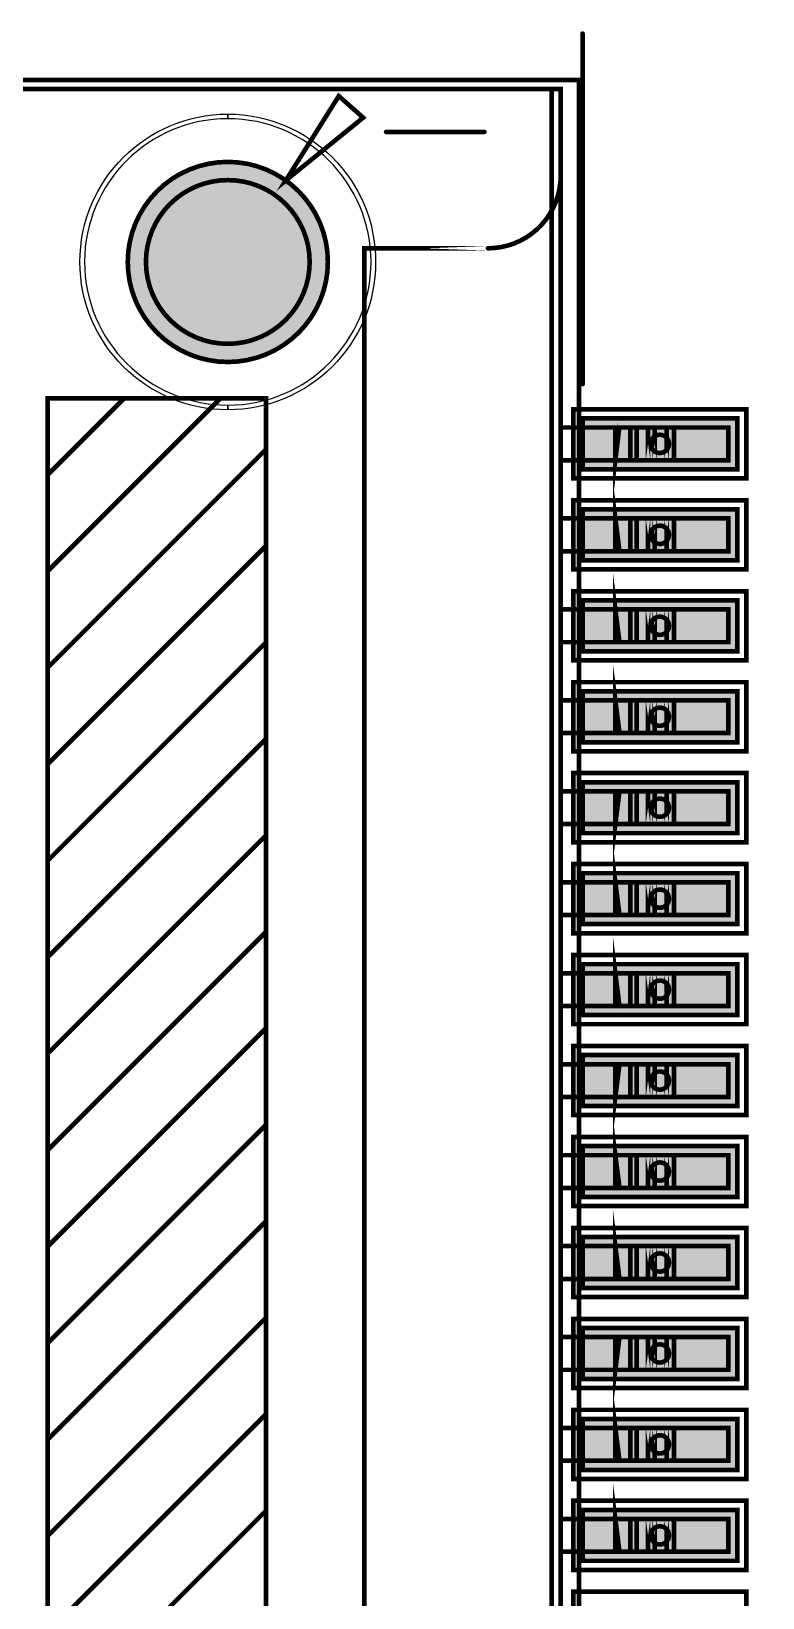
# Model space of a CAD drawing. Extents: x -3.1 to 96.3, y 0 to 53.4.
# Drawn here: x 14.22 to 18.24, y 25.66 to 34.27 of the extents above; entities that cross this region are included whole.
import ezdxf

# ---------------------------------------------------------------- set-up
doc = ezdxf.new("R2010")
doc.units = 0
doc.header["$MEASUREMENT"] = 0
doc.linetypes.add('KEEPOUT_10010100$0', pattern=[2, 1, 1])
doc.layers.get('0').update_dxf_attribs({"linetype": 'CONTINUOUS'})
for name, color, linetype in [('DRIL_PLTE_THRU_01', 3, 'CONTINUOUS'), ('DRIL_PLTE_THRU_02', 146, 'CONTINUOUS'), ('DRIL_PLTE_THRU_03', 176, 'CONTINUOUS'), ('DRIL_PLTE_THRU_04', 56, 'CONTINUOUS'), ('DRIL_PLTE_THRU_05', 176, 'CONTINUOUS'), ('DRIL_PLTE_THRU_06', 1, 'CONTINUOUS'), ('DRIL_PLTE_THRU_07', 34, 'CONTINUOUS'), ('DRIL_PLTE_THRU_08', 176, 'CONTINUOUS'), ('DRIL_SYMBOL', 43, 'CONTINUOUS'), ('KEEPOUT_00', 112, 'CONTINUOUS'), ('PADS_BOT', 5, 'CONTINUOUS'), ('PADS_INNER', 106, 'CONTINUOUS'), ('PADS_TOP', 106, 'CONTINUOUS'), ('PART_BOT_2DLINE_20', 222, 'CONTINUOUS')]:
    doc.layers.add(name, color=color, linetype=linetype)

# ---------------------------------------------------------------- blocks, each defined once
blk = doc.blocks.new('SMOOTH_0$0254')
at = {"const_width": 0.0127}
blk.add_lwpolyline([(-0.00635, 0, 1), (0.00635, 0, 1)], format="xyb", close=True, dxfattribs=at)
blk = doc.blocks.new('PART_BODY_BOT_17')
at = {"layer": 'KEEPOUT_00', "linetype": 'KEEPOUT_10010100$0'}
for points in [[(-9.2127, -1.5), (-9.1873, -1.5, 1), (-10.8127, -1.5), (-10.7873, -1.5, -1)], [(-9.2127, -1.5), (-9.1873, -1.5, 1), (-10.8127, -1.5), (-10.7873, -1.5, -1)], [(-10.7873, -1.5), (-10.8127, -1.5, 1), (-9.1873, -1.5), (-9.2127, -1.5, -1)], [(-10.7873, -1.5), (-10.8127, -1.5, 1), (-9.1873, -1.5), (-9.2127, -1.5, -1)]]:
    blk.add_lwpolyline(points, format="xyb", close=True, dxfattribs=at)
at = {"layer": 'PART_BOT_2DLINE_20', "const_width": 0.0254}
for points in [[(-9.175, 3), (-9.175, 3.65), (-9.325, 3.65), (-9.325, 3), (-10.35, 3), (-10.35, 3.65), (-10.55, 3.65), (-10.55, 3), (-10.95, 3), (-10.95, -3.33), (10.95, -3.33), (10.95, 3), (10.55, 3), (10.55, 3.65), (10.35, 3.65), (10.35, 3), (9.325, 3), (9.325, 3.65), (9.175, 3.65), (9.175, 3), (8.825, 3), (8.825, 3.65), (8.675, 3.65), (8.675, 3)], [(-8.3, -0.51), (-9.25, -1.46)], [(-8.83, -0.51), (-9.25, -0.93)], [(-7.77, -0.51), (-8.97, -1.71)], [(-7.239, -0.51), (-8.439, -1.71)], [(-6.709, -0.51), (-7.909, -1.71)], [(-6.179, -0.51), (-7.379, -1.71)], [(-5.648, -0.51), (-6.848, -1.71)], [(-5.118, -0.51), (-6.318, -1.71)], [(-4.588, -0.51), (-5.788, -1.71)], [(-4.057, -0.51), (-5.257, -1.71)], [(-3.527, -0.51), (-4.727, -1.71)], [(-2.997, -0.51), (-4.197, -1.71)], [(-2.466, -0.51), (-3.666, -1.71)], [(-1.936, -0.51), (-3.136, -1.71)], [(-10.715, -2.37), (-10.715, -2.91)], [(10.95, -3.28), (-10.95, -3.28)], [(-9.09, -3.33), (-9.09, -4.252), (-8.91, -4.252), (-8.91, -3.33), (-8.91, -3.952), (-9.09, -3.952), (-9.09, -3.33), (-9.09, -4.252), (-8.91, -4.252), (-8.91, -3.33)], [(-8.41, -3.33), (-8.41, -4.252), (-8.59, -4.252), (-8.59, -3.33)], [(-8.09, -3.33), (-8.09, -4.252), (-7.91, -4.252), (-7.91, -3.33), (-7.91, -4.252), (-8.09, -4.252), (-8.09, -3.33), (-8.09, -3.952), (-7.91, -3.952), (-7.91, -3.33)], [(-7.41, -3.33), (-7.41, -4.252), (-7.59, -4.252), (-7.59, -3.33), (-7.59, -3.952), (-7.41, -3.952), (-7.41, -3.33), (-7.41, -4.252), (-7.59, -4.252), (-7.59, -3.33)], [(-6.91, -3.33), (-6.91, -4.252), (-7.09, -4.252), (-7.09, -3.33)], [(-6.59, -3.33), (-6.59, -3.952), (-6.41, -3.952), (-6.41, -3.33)], [(-6.09, -3.33), (-6.09, -3.952), (-5.91, -3.952), (-5.91, -3.33), (-5.91, -4.252), (-6.09, -4.252), (-6.09, -3.33), (-6.09, -4.252), (-5.91, -4.252), (-5.91, -3.33)], [(-5.59, -3.33), (-5.59, -3.952), (-5.41, -3.952), (-5.41, -3.33)], [(-5.09, -3.33), (-5.09, -3.952), (-4.91, -3.952), (-4.91, -3.33)], [(-4.59, -3.33), (-4.59, -4.252), (-4.41, -4.252), (-4.41, -3.33), (-4.41, -4.252), (-4.59, -4.252), (-4.59, -3.33), (-4.59, -3.952), (-4.41, -3.952), (-4.41, -3.33)], [(-4.09, -3.33), (-4.09, -3.952), (-3.91, -3.952), (-3.91, -3.33), (-3.91, -4.252), (-4.09, -4.252), (-4.09, -3.33), (-4.09, -4.252), (-3.91, -4.252), (-3.91, -3.33)], [(-3.59, -3.33), (-3.59, -4.252), (-3.41, -4.252), (-3.41, -3.33)], [(-2.91, -3.33), (-2.91, -4.252), (-3.09, -4.252), (-3.09, -3.33)], [(-9.328, -3.45), (-11.255, -3.45)], [(-9.09, -3.652), (-8.91, -3.63), (-9.09, -3.63), (-8.91, -3.63)], [(-8.91, -3.712), (-9.09, -3.712)], [(-8.41, -3.653), (-8.59, -3.63), (-8.41, -3.63), (-8.59, -3.63)], [(-8.41, -3.712), (-8.59, -3.712)], [(-7.91, -3.653), (-8.09, -3.63), (-7.91, -3.63), (-8.09, -3.63)], [(-7.91, -3.712), (-8.09, -3.712)], [(-7.41, -3.653), (-7.59, -3.63), (-7.41, -3.63), (-7.59, -3.63)], [(-7.41, -3.712), (-7.59, -3.712)], [(-7.09, -3.653), (-6.91, -3.63), (-7.09, -3.63), (-6.91, -3.63)], [(-6.91, -3.712), (-7.09, -3.712)], [(-6.41, -3.653), (-6.59, -3.63), (-6.41, -3.63), (-6.59, -3.63)], [(-6.41, -3.712), (-6.59, -3.712)], [(-5.91, -3.653), (-6.09, -3.63), (-5.91, -3.63), (-6.09, -3.63)], [(-5.91, -3.712), (-6.09, -3.712)], [(-5.59, -3.653), (-5.41, -3.63), (-5.59, -3.63), (-5.41, -3.63)], [(-5.41, -3.712), (-5.59, -3.712)], [(-4.91, -3.653), (-5.09, -3.63), (-4.91, -3.63), (-5.09, -3.63)], [(-4.91, -3.712), (-5.09, -3.712)], [(-4.41, -3.653), (-4.59, -3.63), (-4.41, -3.63), (-4.59, -3.63)], [(-4.41, -3.712), (-4.59, -3.712)], [(-4.09, -3.653), (-3.91, -3.63), (-4.09, -3.63), (-3.91, -3.63)], [(-3.91, -3.712), (-4.09, -3.712)], [(-3.41, -3.653), (-3.59, -3.63), (-3.41, -3.63), (-3.59, -3.63)], [(-3.41, -3.712), (-3.59, -3.712)], [(-2.91, -3.653), (-3.09, -3.63), (-2.91, -3.63), (-3.09, -3.63)], [(-2.91, -3.712), (-3.09, -3.712)], [(-8.91, -3.748), (-9.09, -3.748)], [(-8.41, -3.748), (-8.59, -3.748)], [(-7.91, -3.748), (-8.09, -3.748)], [(-7.41, -3.748), (-7.59, -3.748)], [(-6.91, -3.748), (-7.09, -3.748)], [(-6.41, -3.748), (-6.59, -3.748)], [(-5.91, -3.748), (-6.09, -3.748)], [(-5.41, -3.748), (-5.59, -3.748)], [(-4.91, -3.748), (-5.09, -3.748)], [(-4.41, -3.748), (-4.59, -3.748)], [(-3.91, -3.748), (-4.09, -3.748)], [(-3.41, -3.748), (-3.59, -3.748)], [(-2.91, -3.748), (-3.09, -3.748)], [(-8.91, -3.81), (-9.09, -3.81), (-8.91, -3.81)], [(-8.91, -3.846), (-9.09, -3.846), (-8.91, -3.846)], [(-8.59, -3.81), (-8.41, -3.81), (-8.59, -3.81)], [(-8.59, -3.846), (-8.41, -3.846), (-8.59, -3.846)], [(-8.09, -3.81), (-7.91, -3.81), (-8.09, -3.81)], [(-8.09, -3.846), (-7.91, -3.846), (-8.09, -3.846)], [(-7.59, -3.81), (-7.41, -3.81), (-7.59, -3.81)], [(-7.59, -3.846), (-7.41, -3.846), (-7.59, -3.846)], [(-6.91, -3.81), (-7.09, -3.81), (-6.91, -3.81)], [(-6.91, -3.846), (-7.09, -3.846), (-6.91, -3.846)], [(-6.59, -3.81), (-6.41, -3.81), (-6.59, -3.81)], [(-6.59, -3.846), (-6.41, -3.846), (-6.59, -3.846)], [(-6.09, -3.81), (-5.91, -3.81), (-6.09, -3.81)], [(-6.09, -3.846), (-5.91, -3.846), (-6.09, -3.846)], [(-5.41, -3.81), (-5.59, -3.81), (-5.41, -3.81)], [(-5.41, -3.846), (-5.59, -3.846), (-5.41, -3.846)], [(-5.09, -3.81), (-4.91, -3.81), (-5.09, -3.81)], [(-5.09, -3.846), (-4.91, -3.846), (-5.09, -3.846)], [(-4.59, -3.81), (-4.41, -3.81), (-4.59, -3.81)], [(-4.59, -3.846), (-4.41, -3.846), (-4.59, -3.846)], [(-3.91, -3.81), (-4.09, -3.81), (-3.91, -3.81)], [(-3.91, -3.846), (-4.09, -3.846), (-3.91, -3.846)], [(-3.59, -3.81), (-3.41, -3.81), (-3.59, -3.81)], [(-3.59, -3.846), (-3.41, -3.846), (-3.59, -3.846)], [(-3.09, -3.81), (-2.91, -3.81), (-3.09, -3.81)], [(-3.09, -3.846), (-2.91, -3.846), (-3.09, -3.846)], [(-8.91, -3.912), (-9.09, -3.912), (-8.91, -3.912)], [(-8.59, -3.912), (-8.41, -3.912), (-8.59, -3.912)], [(-8.09, -3.912), (-7.91, -3.912), (-8.09, -3.912)], [(-7.59, -3.912), (-7.41, -3.912), (-7.59, -3.912)], [(-6.91, -3.912), (-7.09, -3.912), (-6.91, -3.912)], [(-6.59, -3.912), (-6.41, -3.912), (-6.59, -3.912)], [(-6.09, -3.912), (-5.91, -3.912), (-6.09, -3.912)], [(-5.41, -3.912), (-5.59, -3.912), (-5.41, -3.912)], [(-5.09, -3.912), (-4.91, -3.912), (-5.09, -3.912)], [(-4.59, -3.912), (-4.41, -3.912), (-4.59, -3.912)], [(-3.91, -3.912), (-4.09, -3.912), (-3.91, -3.912)], [(-3.59, -3.912), (-3.41, -3.912), (-3.59, -3.912)], [(-3.09, -3.912), (-2.91, -3.912), (-3.09, -3.912)]]:
    blk.add_lwpolyline(points, dxfattribs=at)
for points in [[(-11, 3.1), (-11, -3.43), (11, -3.43), (11, 3.1), (-11, 3.1), (-11, -3.43), (11, -3.43), (11, 3.1)], [(10.95, -3.33), (-10.95, -3.33), (-10.95, 3), (10.95, 3), (10.95, -3.33), (-10.95, -3.33), (-10.95, 3), (10.95, 3)], [(9.25, -1.71), (-9.25, -1.71), (-9.25, -0.51), (9.25, -0.51)], [(-10.448, -1.819), (-10.912, -2.11), (-10.793, -2.244)], [(-8.59, -3.33), (-8.59, -3.952), (-8.41, -3.952), (-8.41, -3.33), (-8.41, -4.252), (-8.59, -4.252)], [(-7.09, -3.33), (-7.09, -3.952), (-6.91, -3.952), (-6.91, -3.33), (-6.91, -4.252), (-7.09, -4.252)], [(-6.41, -4.252), (-6.59, -4.252), (-6.59, -3.33), (-6.59, -4.252), (-6.41, -4.252), (-6.41, -3.33)], [(-5.41, -4.252), (-5.59, -4.252), (-5.59, -3.33), (-5.59, -4.252), (-5.41, -4.252), (-5.41, -3.33)], [(-4.91, -4.252), (-5.09, -4.252), (-5.09, -3.33), (-5.09, -4.252), (-4.91, -4.252), (-4.91, -3.33)], [(-3.59, -3.33), (-3.59, -3.952), (-3.41, -3.952), (-3.41, -3.33), (-3.41, -4.252), (-3.59, -4.252)], [(-3.09, -3.33), (-3.09, -3.952), (-2.91, -3.952), (-2.91, -3.33), (-2.91, -4.252), (-3.09, -4.252)], [(-8.81, -3.4), (-9.19, -3.4), (-9.19, -4.35), (-8.81, -4.35)], [(-9.14, -3.45), (-9.14, -4.3), (-8.86, -4.3), (-8.86, -3.45)], [(-8.31, -3.4), (-8.69, -3.4), (-8.69, -4.35), (-8.31, -4.35)], [(-8.36, -4.3), (-8.64, -4.3), (-8.64, -3.45), (-8.36, -3.45)], [(-7.81, -3.4), (-8.19, -3.4), (-8.19, -4.35), (-7.81, -4.35)], [(-8.14, -3.45), (-8.14, -4.3), (-7.86, -4.3), (-7.86, -3.45)], [(-7.31, -3.4), (-7.69, -3.4), (-7.69, -4.35), (-7.31, -4.35)], [(-7.64, -3.45), (-7.64, -4.3), (-7.36, -4.3), (-7.36, -3.45)], [(-6.81, -3.4), (-7.19, -3.4), (-7.19, -4.35), (-6.81, -4.35)], [(-7.14, -3.45), (-7.14, -4.3), (-6.86, -4.3), (-6.86, -3.45)], [(-6.31, -3.4), (-6.69, -3.4), (-6.69, -4.35), (-6.31, -4.35)], [(-6.64, -3.45), (-6.64, -4.3), (-6.36, -4.3), (-6.36, -3.45)], [(-5.81, -3.4), (-6.19, -3.4), (-6.19, -4.35), (-5.81, -4.35)], [(-6.14, -3.45), (-6.14, -4.3), (-5.86, -4.3), (-5.86, -3.45)], [(-5.31, -3.4), (-5.69, -3.4), (-5.69, -4.35), (-5.31, -4.35)], [(-5.64, -3.45), (-5.64, -4.3), (-5.36, -4.3), (-5.36, -3.45)], [(-4.81, -3.4), (-5.19, -3.4), (-5.19, -4.35), (-4.81, -4.35)], [(-5.14, -3.45), (-5.14, -4.3), (-4.86, -4.3), (-4.86, -3.45)], [(-4.31, -3.4), (-4.69, -3.4), (-4.69, -4.35), (-4.31, -4.35)], [(-4.64, -3.45), (-4.64, -4.3), (-4.36, -4.3), (-4.36, -3.45)], [(-3.81, -3.4), (-4.19, -3.4), (-4.19, -4.35), (-3.81, -4.35)], [(-4.14, -3.45), (-4.14, -4.3), (-3.86, -4.3), (-3.86, -3.45)], [(-3.31, -3.4), (-3.69, -3.4), (-3.69, -4.35), (-3.31, -4.35)], [(-3.64, -3.45), (-3.64, -4.3), (-3.36, -4.3), (-3.36, -3.45)], [(-2.81, -3.4), (-3.19, -3.4), (-3.19, -4.35), (-2.81, -4.35)], [(-3.14, -3.45), (-3.14, -4.3), (-2.86, -4.3), (-2.86, -3.45)], [(-2.31, -3.4), (-2.69, -3.4), (-2.69, -4.35), (-2.31, -4.35)]]:
    blk.add_lwpolyline(points, close=True, dxfattribs=at)
for points in [[(-9.45, -1.5, 1), (-10.55, -1.5, 1), (-9.45, -1.5)], [(-9.55, -1.5, -1), (-10.45, -1.5, -1), (-9.55, -1.5)], [(-9.05, -3.875, -1), (-8.95, -3.875, -1), (-9.05, -3.875)], [(-8.55, -3.875, -1), (-8.45, -3.875, -1), (-8.55, -3.875)], [(-7.95, -3.875, 1), (-8.05, -3.875, 1), (-7.95, -3.875)], [(-7.55, -3.875, -1), (-7.45, -3.875, -1), (-7.55, -3.875)], [(-7.05, -3.875, -1), (-6.95, -3.875, -1), (-7.05, -3.875)], [(-6.55, -3.875, -1), (-6.45, -3.875, -1), (-6.55, -3.875)], [(-6.05, -3.875, -1), (-5.95, -3.875, -1), (-6.05, -3.875)], [(-5.55, -3.875, -1), (-5.45, -3.875, -1), (-5.55, -3.875)], [(-5.05, -3.875, -1), (-4.95, -3.875, -1), (-5.05, -3.875)], [(-4.55, -3.875, -1), (-4.45, -3.875, -1), (-4.55, -3.875)], [(-4.05, -3.875, -1), (-3.95, -3.875, -1), (-4.05, -3.875)], [(-3.55, -3.875, -1), (-3.45, -3.875, -1), (-3.55, -3.875)], [(-3.05, -3.875, -1), (-2.95, -3.875, -1), (-3.05, -3.875)]]:
    blk.add_lwpolyline(points, format="xyb", dxfattribs=at)
blk.add_lwpolyline([(-10.475, -3.33, 0.414214), (-10.075, -2.93), (-10.075, -2.25), (10.075, -2.25), (10.075, -2.93), (10.075, -2.25), (-10.075, -2.25), (-10.075, -2.93, -0.414214)], format="xyb", close=True, dxfattribs=at)
at = {"layer": 'PART_BOT_2DLINE_20'}
for p in [(-9.25, -0.51), (-8.83, -0.51), (-8.3, -0.51), (-7.77, -0.51), (-7.239, -0.51), (-6.709, -0.51), (-6.179, -0.51), (-5.648, -0.51), (-5.118, -0.51), (-4.588, -0.51), (-4.057, -0.51), (-3.527, -0.51), (-2.997, -0.51), (-9.25, -0.93), (-9.25, -1.46), (-10.55, -1.5), (-10.45, -1.5), (-9.55, -1.5), (-9.45, -1.5), (-9.25, -1.71), (-8.97, -1.71), (-8.439, -1.71), (-7.909, -1.71), (-7.379, -1.71), (-6.848, -1.71), (-6.318, -1.71), (-5.788, -1.71), (-5.257, -1.71), (-4.727, -1.71), (-4.197, -1.71), (-3.666, -1.71), (-3.136, -1.71), (-10.448, -1.819), (-10.912, -2.11), (-10.793, -2.244), (-10.715, -2.37), (-10.715, -2.91), (-10.075, -2.93), (-10.95, -3.28), (-10.95, -3.33), (-10.95, -3.33), (-10.95, -3.33), (-10.475, -3.33), (-9.09, -3.33), (-9.09, -3.33), (-8.91, -3.33), (-8.91, -3.33), (-8.59, -3.33), (-8.59, -3.33), (-8.41, -3.33), (-8.41, -3.33), (-8.09, -3.33), (-8.09, -3.33), (-7.91, -3.33), (-7.91, -3.33), (-7.59, -3.33), (-7.59, -3.33), (-7.41, -3.33), (-7.41, -3.33), (-7.09, -3.33), (-7.09, -3.33), (-6.91, -3.33), (-6.91, -3.33), (-6.59, -3.33), (-6.59, -3.33), (-6.41, -3.33), (-6.41, -3.33), (-6.09, -3.33), (-6.09, -3.33), (-5.91, -3.33), (-5.91, -3.33), (-5.59, -3.33), (-5.59, -3.33), (-5.41, -3.33), (-5.41, -3.33), (-5.09, -3.33), (-5.09, -3.33), (-4.91, -3.33), (-4.91, -3.33), (-4.59, -3.33), (-4.59, -3.33), (-4.41, -3.33), (-4.41, -3.33), (-4.09, -3.33), (-4.09, -3.33), (-3.91, -3.33), (-3.91, -3.33), (-3.59, -3.33), (-3.59, -3.33), (-3.41, -3.33), (-3.41, -3.33), (-3.09, -3.33), (-3.09, -3.33), (-2.91, -3.33), (-2.91, -3.33), (-11.255, -3.45), (-11, -3.43), (-11, -3.43), (-9.328, -3.45), (-9.19, -3.4), (-9.14, -3.45), (-8.86, -3.45), (-8.81, -3.4), (-8.69, -3.4), (-8.64, -3.45), (-8.36, -3.45), (-8.31, -3.4), (-8.19, -3.4), (-8.14, -3.45), (-7.86, -3.45), (-7.81, -3.4), (-7.69, -3.4), (-7.64, -3.45), (-7.36, -3.45), (-7.31, -3.4), (-7.19, -3.4), (-7.14, -3.45), (-6.86, -3.45), (-6.81, -3.4), (-6.69, -3.4), (-6.64, -3.45), (-6.36, -3.45), (-6.31, -3.4), (-6.19, -3.4), (-6.14, -3.45), (-5.86, -3.45), (-5.81, -3.4), (-5.69, -3.4), (-5.64, -3.45), (-5.36, -3.45), (-5.31, -3.4), (-5.19, -3.4), (-5.14, -3.45), (-4.86, -3.45), (-4.81, -3.4), (-4.69, -3.4), (-4.64, -3.45), (-4.36, -3.45), (-4.31, -3.4), (-4.19, -3.4), (-4.14, -3.45), (-3.86, -3.45), (-3.81, -3.4), (-3.69, -3.4), (-3.64, -3.45), (-3.36, -3.45), (-3.31, -3.4), (-3.19, -3.4), (-3.14, -3.45), (-2.86, -3.45), (-2.81, -3.4), (-2.69, -3.4), (-9.09, -3.63), (-9.09, -3.652), (-9.09, -3.712), (-8.91, -3.63), (-8.91, -3.63), (-8.91, -3.712), (-8.59, -3.63), (-8.59, -3.63), (-8.59, -3.712), (-8.41, -3.63), (-8.41, -3.653), (-8.41, -3.712), (-8.09, -3.63), (-8.09, -3.63), (-8.09, -3.712), (-7.91, -3.63), (-7.91, -3.653), (-7.91, -3.712), (-7.59, -3.63), (-7.59, -3.63), (-7.59, -3.712), (-7.41, -3.63), (-7.41, -3.653), (-7.41, -3.712), (-7.09, -3.63), (-7.09, -3.653), (-7.09, -3.712), (-6.91, -3.63), (-6.91, -3.63), (-6.91, -3.712), (-6.59, -3.63), (-6.59, -3.63), (-6.59, -3.712), (-6.41, -3.63), (-6.41, -3.653), (-6.41, -3.712), (-6.09, -3.63), (-6.09, -3.63), (-6.09, -3.712), (-5.91, -3.63), (-5.91, -3.653), (-5.91, -3.712), (-5.59, -3.63), (-5.59, -3.653), (-5.59, -3.712), (-5.41, -3.63), (-5.41, -3.63), (-5.41, -3.712), (-5.09, -3.63), (-5.09, -3.63), (-5.09, -3.712), (-4.91, -3.63), (-4.91, -3.653), (-4.91, -3.712), (-4.59, -3.63), (-4.59, -3.63), (-4.59, -3.712), (-4.41, -3.63), (-4.41, -3.653), (-4.41, -3.712), (-4.09, -3.63), (-4.09, -3.653), (-4.09, -3.712), (-3.91, -3.63), (-3.91, -3.63), (-3.91, -3.712), (-3.59, -3.63), (-3.59, -3.63), (-3.59, -3.712), (-3.41, -3.63), (-3.41, -3.653), (-3.41, -3.712), (-3.09, -3.63), (-3.09, -3.63), (-3.09, -3.712), (-2.91, -3.63), (-2.91, -3.653), (-2.91, -3.712), (-9.09, -3.748), (-8.91, -3.748), (-8.59, -3.748), (-8.41, -3.748), (-8.09, -3.748), (-7.91, -3.748), (-7.59, -3.748), (-7.41, -3.748), (-7.09, -3.748), (-6.91, -3.748), (-6.59, -3.748), (-6.41, -3.748), (-6.09, -3.748), (-5.91, -3.748), (-5.59, -3.748), (-5.41, -3.748), (-5.09, -3.748), (-4.91, -3.748), (-4.59, -3.748), (-4.41, -3.748), (-4.09, -3.748), (-3.91, -3.748), (-3.59, -3.748), (-3.41, -3.748), (-3.09, -3.748), (-2.91, -3.748), (-9.09, -3.81), (-9.09, -3.846), (-9.05, -3.875), (-8.95, -3.875), (-8.91, -3.81), (-8.91, -3.81), (-8.91, -3.846), (-8.91, -3.846), (-8.59, -3.81), (-8.59, -3.81), (-8.59, -3.846), (-8.59, -3.846), (-8.55, -3.875), (-8.45, -3.875), (-8.41, -3.81), (-8.41, -3.846), (-8.09, -3.81), (-8.09, -3.81), (-8.09, -3.846), (-8.09, -3.846), (-8.05, -3.875), (-7.95, -3.875), (-7.91, -3.81), (-7.91, -3.846), (-7.59, -3.81), (-7.59, -3.81), (-7.59, -3.846), (-7.59, -3.846), (-7.55, -3.875), (-7.45, -3.875), (-7.41, -3.81), (-7.41, -3.846), (-7.09, -3.81), (-7.09, -3.846), (-7.05, -3.875), (-6.95, -3.875), (-6.91, -3.81), (-6.91, -3.81), (-6.91, -3.846), (-6.91, -3.846), (-6.59, -3.81), (-6.59, -3.81), (-6.59, -3.846), (-6.59, -3.846), (-6.55, -3.875), (-6.45, -3.875), (-6.41, -3.81), (-6.41, -3.846), (-6.09, -3.81), (-6.09, -3.81), (-6.09, -3.846), (-6.09, -3.846), (-6.05, -3.875), (-5.95, -3.875), (-5.91, -3.81), (-5.91, -3.846), (-5.59, -3.81), (-5.59, -3.846), (-5.55, -3.875), (-5.45, -3.875), (-5.41, -3.81), (-5.41, -3.81), (-5.41, -3.846), (-5.41, -3.846), (-5.09, -3.81), (-5.09, -3.81), (-5.09, -3.846), (-5.09, -3.846), (-5.05, -3.875), (-4.95, -3.875), (-4.91, -3.81), (-4.91, -3.846), (-4.59, -3.81), (-4.59, -3.81), (-4.59, -3.846), (-4.59, -3.846), (-4.55, -3.875), (-4.45, -3.875), (-4.41, -3.81), (-4.41, -3.846), (-4.09, -3.81), (-4.09, -3.846), (-4.05, -3.875), (-3.95, -3.875), (-3.91, -3.81), (-3.91, -3.81), (-3.91, -3.846), (-3.91, -3.846), (-3.59, -3.81), (-3.59, -3.81), (-3.59, -3.846), (-3.59, -3.846), (-3.55, -3.875), (-3.45, -3.875), (-3.41, -3.81), (-3.41, -3.846), (-3.09, -3.81), (-3.09, -3.81), (-3.09, -3.846), (-3.09, -3.846), (-3.05, -3.875), (-2.95, -3.875), (-2.91, -3.81), (-2.91, -3.846), (-9.09, -3.912), (-9.09, -3.952), (-8.91, -3.912), (-8.91, -3.912), (-8.91, -3.952), (-8.59, -3.912), (-8.59, -3.912), (-8.59, -3.952), (-8.41, -3.912), (-8.41, -3.952), (-8.09, -3.912), (-8.09, -3.912), (-8.09, -3.952), (-7.91, -3.912), (-7.91, -3.952), (-7.59, -3.912), (-7.59, -3.912), (-7.59, -3.952), (-7.41, -3.912), (-7.41, -3.952), (-7.09, -3.912), (-7.09, -3.952), (-6.91, -3.912), (-6.91, -3.912), (-6.91, -3.952), (-6.59, -3.912), (-6.59, -3.912), (-6.59, -3.952), (-6.41, -3.912), (-6.41, -3.952), (-6.09, -3.912), (-6.09, -3.912), (-6.09, -3.952), (-5.91, -3.912), (-5.91, -3.952), (-5.59, -3.912), (-5.59, -3.952), (-5.41, -3.912), (-5.41, -3.912), (-5.41, -3.952), (-5.09, -3.912), (-5.09, -3.912), (-5.09, -3.952), (-4.91, -3.912), (-4.91, -3.952), (-4.59, -3.912), (-4.59, -3.912), (-4.59, -3.952), (-4.41, -3.912), (-4.41, -3.952), (-4.09, -3.912), (-4.09, -3.952), (-3.91, -3.912), (-3.91, -3.912), (-3.91, -3.952), (-3.59, -3.912), (-3.59, -3.912), (-3.59, -3.952), (-3.41, -3.912), (-3.41, -3.952), (-3.09, -3.912), (-3.09, -3.912), (-3.09, -3.952), (-2.91, -3.912), (-2.91, -3.952), (-9.14, -4.3), (-9.09, -4.252), (-9.09, -4.252), (-8.91, -4.252), (-8.91, -4.252), (-8.86, -4.3), (-8.64, -4.3), (-8.59, -4.252), (-8.59, -4.252), (-8.41, -4.252), (-8.41, -4.252), (-8.36, -4.3), (-8.14, -4.3), (-8.09, -4.252), (-8.09, -4.252), (-7.91, -4.252), (-7.91, -4.252), (-7.86, -4.3), (-7.64, -4.3), (-7.59, -4.252), (-7.59, -4.252), (-7.41, -4.252), (-7.41, -4.252), (-7.36, -4.3), (-7.14, -4.3), (-7.09, -4.252), (-7.09, -4.252), (-6.91, -4.252), (-6.91, -4.252), (-6.86, -4.3), (-6.64, -4.3), (-6.59, -4.252), (-6.59, -4.252), (-6.41, -4.252), (-6.41, -4.252), (-6.36, -4.3), (-6.14, -4.3), (-6.09, -4.252), (-6.09, -4.252), (-5.91, -4.252), (-5.91, -4.252), (-5.86, -4.3), (-5.64, -4.3), (-5.59, -4.252), (-5.59, -4.252), (-5.41, -4.252), (-5.41, -4.252), (-5.36, -4.3), (-5.14, -4.3), (-5.09, -4.252), (-5.09, -4.252), (-4.91, -4.252), (-4.91, -4.252), (-4.86, -4.3), (-4.64, -4.3), (-4.59, -4.252), (-4.59, -4.252), (-4.41, -4.252), (-4.41, -4.252), (-4.36, -4.3), (-4.14, -4.3), (-4.09, -4.252), (-4.09, -4.252), (-3.91, -4.252), (-3.91, -4.252), (-3.86, -4.3), (-3.64, -4.3), (-3.59, -4.252), (-3.59, -4.252), (-3.41, -4.252), (-3.41, -4.252), (-3.36, -4.3), (-3.14, -4.3), (-3.09, -4.252), (-3.09, -4.252), (-2.91, -4.252), (-2.91, -4.252), (-2.86, -4.3), (-9.19, -4.35), (-8.81, -4.35), (-8.69, -4.35), (-8.31, -4.35), (-8.19, -4.35), (-7.81, -4.35), (-7.69, -4.35), (-7.31, -4.35), (-7.19, -4.35), (-6.81, -4.35), (-6.69, -4.35), (-6.31, -4.35), (-6.19, -4.35), (-5.81, -4.35), (-5.69, -4.35), (-5.31, -4.35), (-5.19, -4.35), (-4.81, -4.35), (-4.69, -4.35), (-4.31, -4.35), (-4.19, -4.35), (-3.81, -4.35), (-3.69, -4.35), (-3.31, -4.35), (-3.19, -4.35), (-2.81, -4.35), (-2.69, -4.35)]:
    blk.add_blockref('SMOOTH_0$0254', p, dxfattribs=at)
blk = doc.blocks.new('DRIL_SYMBOL_1$1')
at = {"layer": 'DRIL_SYMBOL', "const_width": 0.0508}
for points in [[(0, -0.254), (0, 0.254)], [(-0.254, 0), (0.254, 0)]]:
    blk.add_lwpolyline(points, dxfattribs=at)
blk = doc.blocks.new('DRIL_HOLE_1$1')
at = {"const_width": 0.55}
blk.add_lwpolyline([(-0.275, 0, 1), (0.275, 0, 1)], format="xyb", close=True, dxfattribs=at)
blk.add_blockref('DRIL_SYMBOL_1$1', (0, 0))
blk = doc.blocks.new('PAD_34')
at = {"const_width": 0.065}
blk.add_lwpolyline([(0, -0.0325, 1), (0, 0.0325, 1)], format="xyb", close=True, dxfattribs=at)
blk = doc.blocks.new('STK_BOT_33')
at = {"layer": 'DRIL_PLTE_THRU_01'}
blk.add_blockref('DRIL_HOLE_1$1', (0, 0), dxfattribs=at)
at = {"layer": 'DRIL_PLTE_THRU_02'}
blk.add_blockref('DRIL_HOLE_1$1', (0, 0), dxfattribs=at)
at = {"layer": 'DRIL_PLTE_THRU_03'}
blk.add_blockref('DRIL_HOLE_1$1', (0, 0), dxfattribs=at)
at = {"layer": 'DRIL_PLTE_THRU_04'}
blk.add_blockref('DRIL_HOLE_1$1', (0, 0), dxfattribs=at)
at = {"layer": 'DRIL_PLTE_THRU_05'}
blk.add_blockref('DRIL_HOLE_1$1', (0, 0), dxfattribs=at)
at = {"layer": 'DRIL_PLTE_THRU_06'}
blk.add_blockref('DRIL_HOLE_1$1', (0, 0), dxfattribs=at)
at = {"layer": 'DRIL_PLTE_THRU_07'}
blk.add_blockref('DRIL_HOLE_1$1', (0, 0), dxfattribs=at)
at = {"layer": 'DRIL_PLTE_THRU_08'}
blk.add_blockref('DRIL_HOLE_1$1', (0, 0), dxfattribs=at)
at = {"layer": 'PADS_BOT', "rotation": 90}
blk.add_blockref('PAD_34', (0, 0), dxfattribs=at)
at = {"layer": 'PADS_INNER', "rotation": 90}
blk.add_blockref('PAD_34', (0, 0), dxfattribs=at)
at = {"layer": 'PADS_TOP', "rotation": 90}
blk.add_blockref('PAD_34', (0, 0), dxfattribs=at)
blk = doc.blocks.new('DRIL_HOLE_0')
blk.add_lwpolyline([(0, 0, 1), (0, 0, 1)], format="xyb", close=True)
blk = doc.blocks.new('PAD_0')
blk.add_lwpolyline([(0, 0, 1), (0, 0, 1)], format="xyb", close=True)
blk = doc.blocks.new('PAD_36')
at = {"const_width": 0.28}
blk.add_lwpolyline([(-0.425, 0), (0.425, 0)], dxfattribs=at)
blk = doc.blocks.new('STK_BOT_35')
at = {"layer": 'DRIL_PLTE_THRU_01'}
blk.add_blockref('DRIL_HOLE_0', (0, 0), dxfattribs=at)
at = {"layer": 'DRIL_PLTE_THRU_02'}
blk.add_blockref('DRIL_HOLE_0', (0, 0), dxfattribs=at)
at = {"layer": 'DRIL_PLTE_THRU_03'}
blk.add_blockref('DRIL_HOLE_0', (0, 0), dxfattribs=at)
at = {"layer": 'DRIL_PLTE_THRU_04'}
blk.add_blockref('DRIL_HOLE_0', (0, 0), dxfattribs=at)
at = {"layer": 'DRIL_PLTE_THRU_05'}
blk.add_blockref('DRIL_HOLE_0', (0, 0), dxfattribs=at)
at = {"layer": 'DRIL_PLTE_THRU_06'}
blk.add_blockref('DRIL_HOLE_0', (0, 0), dxfattribs=at)
at = {"layer": 'DRIL_PLTE_THRU_07'}
blk.add_blockref('DRIL_HOLE_0', (0, 0), dxfattribs=at)
at = {"layer": 'DRIL_PLTE_THRU_08'}
blk.add_blockref('DRIL_HOLE_0', (0, 0), dxfattribs=at)
at = {"layer": 'PADS_BOT', "rotation": 90}
blk.add_blockref('PAD_36', (0, 0), dxfattribs=at)
at = {"layer": 'PADS_INNER'}
blk.add_blockref('PAD_0', (0, 0), dxfattribs=at)
at = {"layer": 'PADS_TOP'}
blk.add_blockref('PAD_0', (0, 0), dxfattribs=at)
blk = doc.blocks.new('SYM_BOT_20')
for name, p in [('PART_BODY_BOT_17', (0, 0)), ('STK_BOT_33', (-10, -1.5)), ('STK_BOT_35', (-9, -3.875)), ('STK_BOT_35', (-8.5, -3.875)), ('STK_BOT_35', (-8, -3.875)), ('STK_BOT_35', (-7.5, -3.875)), ('STK_BOT_35', (-7, -3.875)), ('STK_BOT_35', (-6.5, -3.875)), ('STK_BOT_35', (-6, -3.875)), ('STK_BOT_35', (-5.5, -3.875)), ('STK_BOT_35', (-5, -3.875)), ('STK_BOT_35', (-4.5, -3.875)), ('STK_BOT_35', (-4, -3.875)), ('STK_BOT_35', (-3.5, -3.875)), ('STK_BOT_35', (-3, -3.875))]:
    blk.add_blockref(name, p)
blk = doc.blocks.new('PART_BOT_271')
blk.add_blockref('SYM_BOT_20', (0, 0))

msp = doc.modelspace()

# ---------------------------------------------------------------- block references
at = {"xscale": -1, "rotation": 90}
msp.add_blockref('PART_BOT_271', (13.8, 23), dxfattribs=at)

doc.saveas('drawing.dxf')
